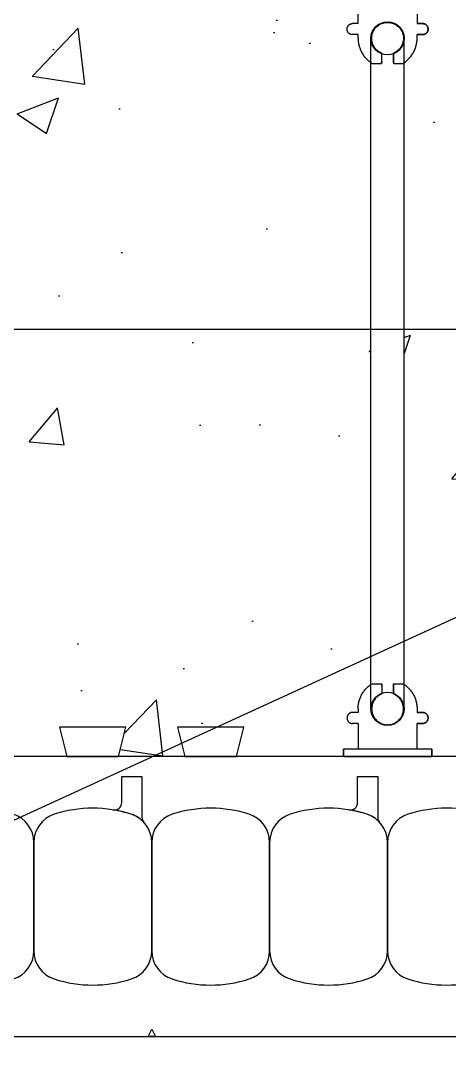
# Model space of a CAD drawing. Header units: inches. Extents: x 2883.8 to 2914.4, y 405.8 to 450.2.
# Drawn here: x 2893.45 to 2897.08, y 433.51 to 442.37 of the extents above; entities that cross this region are included whole.
import ezdxf

# ---------------------------------------------------------------- set-up
doc = ezdxf.new("R2010")
doc.units = ezdxf.units.IN
doc.header["$LTSCALE"] = 0.5
doc.header["$MEASUREMENT"] = 0
doc.layers.get('0').update_dxf_attribs({"linetype": 'CONTINUOUS'})
for name, color, linetype in [('HATCH', 12, 'CONTINUOUS'), ('line25', 2, 'CONTINUOUS'), ('LINE50', 5, 'CONTINUOUS'), ('LINE65', 3, 'CONTINUOUS'), ('LINE9', 9, 'CONTINUOUS'), ('TEXT', 4, 'CONTINUOUS')]:
    doc.layers.add(name, color=color, linetype=linetype)
doc.styles.add('DIM', font='romans.shx', dxfattribs={"width": 0.7})
doc.dimstyles.new('ext_12', dxfattribs={"dimscale": 12, "dimtxt": 0.09375, "dimasz": 0.09375, "dimexe": 0.09375, "dimexo": 0.0625, "dimgap": 0.0625, "dimtad": 1, "dimdec": 1, "dimzin": 3, "dimdsep": 46, "dimlunit": 4, "dimtxsty": 'DIM', "dimcen": 0.09, "dimdle": 0.09375, "dimclrt": 4, "dimadec": 0, "dimazin": 0, "dimtfac": 1, "dimtdec": 1, "dimtmove": 2, "dimatfit": 3, "dimfxl": 0, "dimfrac": 2, "dimtolj": 1, "dimtzin": 0, "dimarcsym": 0})

# ---------------------------------------------------------------- blocks, each defined once
blk = doc.blocks.new('WEB_6_CENTRE_TOP')
for p, q in [((5.688, 0.1406), (0, 0.1406)), ((5.688, -0.1406), (0, -0.1406))]:
    blk.add_line(p, q)
for centre in [(0, 0), (5.688, 0)]:
    blk.add_circle(centre, 0.1406)
blk = doc.blocks.new('Connector')
blk.add_point((0.2709, 0))
at = {"layer": 'LINE9'}
for p, q in [((0, 0.375), (0, -0.375)), ((0.0624, -0.375), (0.0624, 0.375)), ((0.2812, 0.25), (0.0624, 0.25))]:
    blk.add_line(p, q, dxfattribs=at)
for points, weights in [([(0.0074, 0.375), (0.0037, 0.375), (0, 0.375)], [1, 0.972587069138, 0.950305488115]), ([(0.3272, 0.3435), (0.3082, 0.3435), (0.2812, 0.3166), (0.2812, 0.2975)], [1, 0.85355339, 0.85355339, 1]), ([(0.3281, 0.3435), (0.3272, 0.3435), (0.3272, 0.3435)], [1, 0.70710678, 1]), ([(0.375, 0.2975), (0.375, 0.3166), (0.348, 0.3435), (0.329, 0.3435)], [1, 0.85355339, 0.85355339, 1]), ([(0.4059, 0.25), (0.5456, 0.25), (0.6188, 0.131)], [0.958404415409, 0.794674173519, 0.864651571113]), ([(0.6188, 0.0524), (0.6117, 0.049), (0.6038, 0.049)], [0.83615024178, 0.892081430621, 1]), ([(0.6038, -0.049), (0.6117, -0.049), (0.6188, -0.0524)], [1, 0.89208144177, 0.836150253337]), ([(0.6188, -0.131), (0.5456, -0.25), (0.4059, -0.25)], [0.864651574428, 0.794674169686, 0.958404415195]), ([(0.2812, -0.2975), (0.2812, -0.3166), (0.3082, -0.3435), (0.3272, -0.3435)], [1, 0.85355339, 0.85355339, 1]), ([(0.3272, -0.3435), (0.2812, -0.3435), (0.2812, -0.2975)], [1, 0.70710678, 1]), ([(0.329, -0.3435), (0.348, -0.3435), (0.375, -0.3166), (0.375, -0.2975)], [1, 0.85355339, 0.85355339, 1]), ([(0.375, -0.2975), (0.375, -0.3435), (0.329, -0.3435)], [1, 0.70710678, 1]), ([(0, -0.375), (0.0037, -0.375), (0.0074, -0.375)], [0.950305488115, 0.972587069138, 1])]:
    blk.add_rational_spline(points, weights, degree=2, dxfattribs=at)
for points, degree in [([(0, 0.375), (0.0024, 0.375), (0.0049, 0.375), (0.0074, 0.375)], 3), ([(0.0074, 0.375), (0.0214, 0.375), (0.0507, 0.375), (0.0624, 0.375), (0.0624, 0.375)], 3), ([(0.2812, 0.25), (0.2812, 0.2975)], 1), ([(0.3272, 0.3435), (0.3272, 0.3435), (0.3277, 0.3435), (0.3281, 0.3435)], 3), ([(0.3281, 0.3435), (0.3285, 0.3435), (0.329, 0.3435), (0.329, 0.3435)], 3), ([(0.375, 0.25), (0.375, 0.2975)], 1), ([(0.4059, 0.25), (0.375, 0.25)], 1), ([(0.6188, 0.131), (0.6188, 0.0524)], 1), ([(0.6038, 0.049), (0.5317, 0.049)], 1), ([(0.6038, 0.049), (0.609, 0.049), (0.6142, 0.0502), (0.6188, 0.0524)], 3), ([(0.5317, -0.049), (0.6038, -0.049)], 1), ([(0.6038, -0.049), (0.5798, -0.049), (0.5557, -0.049), (0.5317, -0.049)], 3), ([(0.6188, -0.0524), (0.6142, -0.0502), (0.609, -0.049), (0.6038, -0.049)], 3), ([(0.6188, -0.0524), (0.6188, -0.131)], 1), ([(0.0624, -0.25), (0.2812, -0.25)], 1), ([(0.2812, -0.2975), (0.2812, -0.25)], 1), ([(0.2812, -0.25), (0.2812, -0.2975)], 1), ([(0.375, -0.25), (0.375, -0.2975)], 1), ([(0.375, -0.2975), (0.375, -0.25)], 1), ([(0.4059, -0.25), (0.375, -0.25)], 1), ([(0.3281, -0.3435), (0.3277, -0.3435), (0.3272, -0.3435), (0.3272, -0.3435)], 3), ([(0.329, -0.3435), (0.329, -0.3435), (0.3285, -0.3435), (0.3281, -0.3435)], 3), ([(0.0074, -0.375), (0.0049, -0.375), (0.0024, -0.375), (0, -0.375)], 3), ([(0.0624, -0.375), (0.0624, -0.375), (0.0507, -0.375), (0.0214, -0.375), (0.0074, -0.375)], 3)]:
    blk.add_open_spline(points, degree=degree, dxfattribs=at)
for points, weights, knots in [([(0.0624, 0.375), (0.0624, 0.375), (0.0463, 0.375), (0.0302, 0.375), (0.0074, 0.375)], [0.868718858569, 0.861102746415, 1, 0.861102734288, 0.868718859898], [0, 0, 0, 0.5, 0.5, 1, 1, 1]), ([(0.5317, 0.049), (0.4717, 0.2031), (0.3327, 0.1134), (0.157, 0), (0.3327, -0.1134), (0.4717, -0.2031), (0.5317, -0.049)], [0.899508922286, 0.599718215298, 1, 0.54226024, 1, 0.599718224335, 0.899508908749], [0, 0, 0, 0.318112, 0.318112, 0.681888, 0.681888, 1, 1, 1]), ([(0.0074, -0.375), (0.0302, -0.375), (0.0463, -0.375), (0.0624, -0.375), (0.0624, -0.375)], [0.868718859319, 0.861102739573, 1, 0.861102742958, 0.868718858948], [0, 0, 0, 0.5, 0.5, 1, 1, 1])]:
    blk.add_rational_spline(points, weights, degree=2, knots=knots, dxfattribs=at)
for points in [[(0.4059, 0.25), (0.4059, 0.25), (0.4059, 0.25), (0.4059, 0.25), (0.4059, 0.25), (0.4059, 0.25), (0.4059, 0.25)], [(0.4059, 0.25), (0.4059, 0.25), (0.4059, 0.25), (0.4059, 0.25), (0.4059, 0.25), (0.4059, 0.25), (0.4059, 0.25)], [(0.4059, 0.25), (0.4059, 0.25), (0.4059, 0.25), (0.4059, 0.25), (0.4059, 0.25), (0.4059, 0.25), (0.4059, 0.25)], [(0.4059, 0.25), (0.4059, 0.25), (0.4059, 0.25), (0.4059, 0.25), (0.4059, 0.25), (0.4059, 0.25), (0.4059, 0.25)], [(0.4059, 0.25), (0.4059, 0.25), (0.4059, 0.25), (0.4059, 0.25), (0.4059, 0.25), (0.4059, 0.25), (0.4059, 0.25)], [(0.4059, 0.25), (0.4059, 0.25), (0.4059, 0.25), (0.4059, 0.25), (0.4059, 0.25), (0.4059, 0.25), (0.4059, 0.25)], [(0.4059, 0.25), (0.4059, 0.25), (0.4059, 0.25), (0.4059, 0.25), (0.4059, 0.25), (0.4059, 0.25), (0.4059, 0.25)], [(0.4059, 0.25), (0.4059, 0.25), (0.4059, 0.25), (0.4059, 0.25), (0.4059, 0.25), (0.4059, 0.25), (0.4059, 0.25)], [(0.4059, 0.25), (0.4059, 0.25), (0.4059, 0.25), (0.4059, 0.25), (0.4059, 0.25), (0.4059, 0.25), (0.4059, 0.25)], [(0.4059, 0.25), (0.4059, 0.25), (0.4059, 0.25), (0.4059, 0.25), (0.4059, 0.25), (0.4059, 0.25), (0.4059, 0.25)], [(0.4059, 0.25), (0.4059, 0.25), (0.4059, 0.25), (0.4059, 0.25), (0.4059, 0.25), (0.4059, 0.25), (0.4059, 0.25)], [(0.4059, 0.25), (0.4059, 0.25), (0.4059, 0.25), (0.4059, 0.25), (0.4059, 0.25), (0.4059, 0.25), (0.4059, 0.25)], [(0.4059, 0.25), (0.4059, 0.25), (0.4059, 0.25), (0.4059, 0.25), (0.4059, 0.25), (0.4059, 0.25), (0.4059, 0.25)], [(0.4059, 0.25), (0.4059, 0.25), (0.4059, 0.25), (0.4059, 0.25), (0.4059, 0.25), (0.4059, 0.25), (0.4059, 0.25)], [(0.4059, 0.25), (0.4059, 0.25), (0.4059, 0.25), (0.4059, 0.25), (0.4059, 0.25), (0.4059, 0.25), (0.4059, 0.25)], [(0.4059, 0.25), (0.4059, 0.25), (0.4059, 0.25), (0.4059, 0.25), (0.4059, 0.25), (0.4059, 0.25), (0.4059, 0.25)], [(0.4059, 0.25), (0.4059, 0.25), (0.4059, 0.25), (0.4059, 0.25), (0.4059, 0.25), (0.4059, 0.25), (0.4059, 0.25)], [(0.4059, 0.25), (0.4059, 0.25), (0.4059, 0.25), (0.4059, 0.25), (0.4059, 0.25), (0.4059, 0.25), (0.4059, 0.25)], [(0.4059, 0.25), (0.4059, 0.25), (0.4059, 0.25), (0.4059, 0.25), (0.4059, 0.25), (0.4059, 0.25), (0.4059, 0.25)], [(0.4059, 0.25), (0.4059, 0.25), (0.4059, 0.25), (0.4059, 0.25), (0.4059, 0.25), (0.4059, 0.25), (0.4059, 0.25)], [(0.4059, 0.25), (0.4059, 0.25), (0.4059, 0.25), (0.4059, 0.25), (0.4059, 0.25), (0.4059, 0.25), (0.4059, 0.25)], [(0.4059, 0.25), (0.4059, 0.25), (0.4059, 0.25), (0.4059, 0.25), (0.4059, 0.25), (0.4059, 0.25), (0.4059, 0.25)], [(0.4059, 0.25), (0.4059, 0.25), (0.4059, 0.25), (0.4059, 0.25), (0.4059, 0.25), (0.4059, 0.25), (0.4059, 0.25)], [(0.4059, 0.25), (0.4059, 0.25), (0.4059, 0.25), (0.4059, 0.25), (0.4059, 0.25), (0.4059, 0.25), (0.4059, 0.25)], [(0.6188, 0.131), (0.6188, 0.131), (0.6188, 0.131), (0.6188, 0.131), (0.6188, 0.131), (0.6188, 0.131), (0.6188, 0.131)], [(0.6188, 0.131), (0.6188, 0.131), (0.6188, 0.131), (0.6188, 0.131), (0.6188, 0.131), (0.6188, 0.131), (0.6188, 0.131)], [(0.6188, 0.131), (0.6188, 0.131), (0.6188, 0.131), (0.6188, 0.131), (0.6188, 0.131), (0.6188, 0.131), (0.6188, 0.131)], [(0.6188, 0.131), (0.6188, 0.131), (0.6188, 0.131), (0.6188, 0.131), (0.6188, 0.131), (0.6188, 0.131), (0.6188, 0.131)], [(0.5317, 0.049), (0.5317, 0.049), (0.5317, 0.049), (0.5317, 0.049), (0.5317, 0.049), (0.5317, 0.049), (0.5317, 0.049)], [(0.5317, 0.049), (0.5317, 0.049), (0.5317, 0.049), (0.5317, 0.049), (0.5317, 0.049), (0.5317, 0.049), (0.5317, 0.049)], [(0.5317, 0.049), (0.5317, 0.049), (0.5317, 0.049), (0.5317, 0.049), (0.5317, 0.049), (0.5317, 0.049), (0.5317, 0.049)], [(0.5317, 0.049), (0.5317, 0.049), (0.5317, 0.049), (0.5317, 0.049), (0.5317, 0.049), (0.5317, 0.049), (0.5317, 0.049)], [(0.5317, 0.049), (0.5317, 0.049), (0.5317, 0.049), (0.5317, 0.049), (0.5317, 0.049), (0.5317, 0.049), (0.5317, 0.049)], [(0.5317, 0.049), (0.5317, 0.049), (0.5317, 0.049), (0.5317, 0.049), (0.5317, 0.049), (0.5317, 0.049), (0.5317, 0.049)], [(0.5317, 0.049), (0.5317, 0.049), (0.5317, 0.049), (0.5317, 0.049), (0.5317, 0.049), (0.5317, 0.049), (0.5317, 0.049)], [(0.5317, 0.049), (0.5317, 0.049), (0.5317, 0.049), (0.5317, 0.049), (0.5317, 0.049), (0.5317, 0.049), (0.5317, 0.049)], [(0.5317, 0.049), (0.5317, 0.049), (0.5317, 0.049), (0.5317, 0.049), (0.5317, 0.049), (0.5317, 0.049), (0.5317, 0.049)], [(0.5317, 0.049), (0.5317, 0.049), (0.5317, 0.049), (0.5317, 0.049), (0.5317, 0.049), (0.5317, 0.049), (0.5317, 0.049)], [(0.6038, 0.049), (0.6038, 0.049), (0.6038, 0.049), (0.6038, 0.049), (0.6038, 0.049), (0.6038, 0.049), (0.6038, 0.049)], [(0.6038, 0.049), (0.6038, 0.049), (0.6038, 0.049), (0.6038, 0.049), (0.6038, 0.049), (0.6038, 0.049), (0.6038, 0.049)], [(0.6038, 0.049), (0.6038, 0.049), (0.6038, 0.049), (0.6038, 0.049), (0.6038, 0.049), (0.6038, 0.049), (0.6038, 0.049)], [(0.6038, 0.049), (0.6038, 0.049), (0.6038, 0.049), (0.6038, 0.049), (0.6038, 0.049), (0.6038, 0.049), (0.6038, 0.049)], [(0.5317, -0.049), (0.5317, -0.049), (0.5317, -0.049), (0.5317, -0.049), (0.5317, -0.049), (0.5317, -0.049), (0.5317, -0.049)], [(0.5317, -0.049), (0.5317, -0.049), (0.5317, -0.049), (0.5317, -0.049), (0.5317, -0.049), (0.5317, -0.049), (0.5317, -0.049)], [(0.5317, -0.049), (0.5317, -0.049), (0.5317, -0.049), (0.5317, -0.049), (0.5317, -0.049), (0.5317, -0.049), (0.5317, -0.049)], [(0.5317, -0.049), (0.5317, -0.049), (0.5317, -0.049), (0.5317, -0.049), (0.5317, -0.049), (0.5317, -0.049), (0.5317, -0.049)], [(0.6038, -0.049), (0.6038, -0.049), (0.6038, -0.049), (0.6038, -0.049), (0.6038, -0.049), (0.6038, -0.049), (0.6038, -0.049)], [(0.6038, -0.049), (0.6038, -0.049), (0.6038, -0.049), (0.6038, -0.049), (0.6038, -0.049), (0.6038, -0.049), (0.6038, -0.049)], [(0.6038, -0.049), (0.6038, -0.049), (0.6038, -0.049), (0.6038, -0.049), (0.6038, -0.049), (0.6038, -0.049), (0.6038, -0.049)], [(0.6038, -0.049), (0.6038, -0.049), (0.6038, -0.049), (0.6038, -0.049), (0.6038, -0.049), (0.6038, -0.049), (0.6038, -0.049)], [(0.6038, -0.049), (0.6038, -0.049), (0.6038, -0.049), (0.6038, -0.049), (0.6038, -0.049), (0.6038, -0.049), (0.6038, -0.049)], [(0.6038, -0.049), (0.6038, -0.049), (0.6038, -0.049), (0.6038, -0.049), (0.6038, -0.049), (0.6038, -0.049), (0.6038, -0.049)], [(0.6038, -0.049), (0.6038, -0.049), (0.6038, -0.049), (0.6038, -0.049), (0.6038, -0.049), (0.6038, -0.049), (0.6038, -0.049)], [(0.6038, -0.049), (0.6038, -0.049), (0.6038, -0.049), (0.6038, -0.049), (0.6038, -0.049), (0.6038, -0.049), (0.6038, -0.049)], [(0.6188, -0.131), (0.6188, -0.131), (0.6188, -0.131), (0.6188, -0.131), (0.6188, -0.131), (0.6188, -0.131), (0.6188, -0.131)], [(0.6188, -0.131), (0.6188, -0.131), (0.6188, -0.131), (0.6188, -0.131), (0.6188, -0.131), (0.6188, -0.131), (0.6188, -0.131)], [(0.6188, -0.131), (0.6188, -0.131), (0.6188, -0.131), (0.6188, -0.131), (0.6188, -0.131), (0.6188, -0.131), (0.6188, -0.131)], [(0.6188, -0.131), (0.6188, -0.131), (0.6188, -0.131), (0.6188, -0.131), (0.6188, -0.131), (0.6188, -0.131), (0.6188, -0.131)], [(0.4059, -0.25), (0.4059, -0.25), (0.4059, -0.25), (0.4059, -0.25), (0.4059, -0.25), (0.4059, -0.25), (0.4059, -0.25)], [(0.4059, -0.25), (0.4059, -0.25), (0.4059, -0.25), (0.4059, -0.25), (0.4059, -0.25), (0.4059, -0.25), (0.4059, -0.25)], [(0.4059, -0.25), (0.4059, -0.25), (0.4059, -0.25), (0.4059, -0.25), (0.4059, -0.25), (0.4059, -0.25), (0.4059, -0.25)], [(0.4059, -0.25), (0.4059, -0.25), (0.4059, -0.25), (0.4059, -0.25), (0.4059, -0.25), (0.4059, -0.25), (0.4059, -0.25)], [(0.4059, -0.25), (0.4059, -0.25), (0.4059, -0.25), (0.4059, -0.25), (0.4059, -0.25), (0.4059, -0.25), (0.4059, -0.25)], [(0.4059, -0.25), (0.4059, -0.25), (0.4059, -0.25), (0.4059, -0.25), (0.4059, -0.25), (0.4059, -0.25), (0.4059, -0.25)], [(0.4059, -0.25), (0.4059, -0.25), (0.4059, -0.25), (0.4059, -0.25), (0.4059, -0.25), (0.4059, -0.25), (0.4059, -0.25)], [(0.4059, -0.25), (0.4059, -0.25), (0.4059, -0.25), (0.4059, -0.25), (0.4059, -0.25), (0.4059, -0.25), (0.4059, -0.25)], [(0.4059, -0.25), (0.4059, -0.25), (0.4059, -0.25), (0.4059, -0.25), (0.4059, -0.25), (0.4059, -0.25), (0.4059, -0.25)], [(0.4059, -0.25), (0.4059, -0.25), (0.4059, -0.25), (0.4059, -0.25), (0.4059, -0.25), (0.4059, -0.25), (0.4059, -0.25)], [(0.4059, -0.25), (0.4059, -0.25), (0.4059, -0.25), (0.4059, -0.25), (0.4059, -0.25), (0.4059, -0.25), (0.4059, -0.25)]]:
    blk.add_open_spline(points, degree=3, knots=[0, 0, 0, 0, 1, 1, 1, 1, 1, 1, 1], dxfattribs=at)

msp = doc.modelspace()

# ---------------------------------------------------------------- hatches: boundary and pattern name
at = {"layer": 'HATCH'}
h = msp.add_hatch(dxfattribs=at)
h.set_pattern_fill('AR-CONC', color=256, scale=0.5)
h.set_pattern_definition([(50, (0, 0), (3.586301, -0.3137607), [0.375, -4.125]), (355, (0, 0), (-0.6937567, 3.7609607), [0.3, -3.3]), (100.45144, (0.299, -0.026), (2.8925442, 3.4472), [0.318701, -3.5057106]), (46.1842, (0, 1), (5.3362067, -0.8275964), [0.5625, -6.1875]), (96.63564, (0.4447, 0.931), (4.67331, 4.870593), [0.478052, -5.258569]), (351.18416, (0, 1), (4.67331, 4.870593), [0.45, -4.95]), (21, (0.5, 0.75), (2.9845353, -2.0130945), [0.375, -4.125]), (326, (0.5, 0.75), (1.2165767, 3.62575), [0.3, -3.3]), (71.45144, (0.7487, 0.5822), (4.201112, 1.6126558), [0.318701, -3.5057106]), (37.5, (0, 0), (0.0607993, 1.66446927), [0, -3.26, 0, -3.35, 0, -3.3125]), (7.5, (0, 0), (1.3153477, 1.9720586), [0, -1.91, 0, -3.185, 0, -1.2625]), (327.5, (-1.115, 0), (2.6691122, -0.11277436), [0, -1.25, 0, -3.9, 0, -5.175]), (317.5, (-1.615, 0), (2.9159308, 0.500525), [0, -1.625, 0, -2.59, 0, -3.675])])
h.paths.add_polyline_path([(2889.4373201, 442.6315058), (2889.84353, 442.6315058), (2889.781198, 442.3815058), (2890.34353, 442.3815058), (2890.281198, 442.6315058), (2890.84353, 442.6315058), (2890.781198, 442.3815058), (2891.34353, 442.3815058), (2891.281198, 442.6315058), (2891.84353, 442.6315058), (2891.781198, 442.3815058), (2892.34353, 442.3815058), (2892.281198, 442.6315058), (2892.84353, 442.6315058), (2892.781198, 442.3815058), (2893.34353, 442.3815058), (2893.281198, 442.6315058), (2893.84353, 442.6315058), (2893.781198, 442.3815058), (2894.34353, 442.3815058), (2894.281198, 442.6315058), (2894.84353, 442.6315058), (2894.781198, 442.3815058), (2895.34353, 442.3815058), (2895.281198, 442.6315058), (2896.1873648, 442.6315058), (2896.1873648, 442.569088), (2896.3123645, 442.569088), (2896.3123645, 442.3502884), (2896.2648646, 442.3502884), (2896.2326387, 442.3371135), (2896.2188725, 442.3051357), (2896.2323378, 442.2700117), (2896.2656185, 442.2565386), (2896.3123645, 442.2565386), (2896.3169559, 442.1778962), (2896.3441243, 442.1036413), (2896.3779774, 442.0567653), (2896.4216943, 442.0189204), (2896.4216943, 436.7441616), (2896.3708201, 436.6981502), (2896.334366, 436.640044), (2896.315123, 436.5745283), (2896.3123645, 436.5065433), (2896.2648646, 436.5065433), (2896.232027, 436.4927565), (2896.2188647, 436.4596684), (2896.2323378, 436.4262666), (2896.2648646, 436.4127935), (2896.3123645, 436.4127935), (2896.3123645, 436.193994), (2896.1873648, 436.193994), (2896.1873648, 436.1315435), (2895.281198, 436.1315058), (2895.34353, 436.3815058), (2894.781198, 436.3815058), (2894.84353, 436.1315058), (2894.281198, 436.1315058), (2894.34353, 436.3815058), (2893.781198, 436.3815058), (2893.84353, 436.1315058), (2893.281198, 436.1315058), (2893.34353, 436.3815058), (2892.781198, 436.3815058), (2892.84353, 436.1315058), (2892.281198, 436.1315058), (2892.34353, 436.3815058), (2891.781198, 436.3815058), (2891.84353, 436.1315058), (2891.281198, 436.1315058), (2891.34353, 436.3815058), (2890.781198, 436.3815058), (2890.84353, 436.1315058), (2890.281198, 436.1315058), (2890.34353, 436.3815058), (2889.781198, 436.3815058), (2889.84353, 436.1315058), (2889.4373201, 436.1315435), (2889.4373201, 437.8817097), (2888.4373201, 438.8817097), (2890.4373201, 438.8817097), (2889.4373201, 439.8817097)])
h.paths.add_polyline_path([(2896.9373633, 436.1315435), (2897.84353, 436.1315058), (2897.781198, 436.3815058), (2898.34353, 436.3815058), (2898.281198, 436.1315058), (2898.84353, 436.1315058), (2898.781198, 436.3815058), (2899.34353, 436.3815058), (2899.281198, 436.1315058), (2899.84353, 436.1315058), (2899.781198, 436.3815058), (2900.0103285, 436.3815058), (2900.0103285, 442.3815058), (2899.781198, 442.3815058), (2899.84353, 442.6315058), (2899.281198, 442.6315058), (2899.34353, 442.3815058), (2898.781198, 442.3815058), (2898.84353, 442.6315058), (2898.281198, 442.6315058), (2898.34353, 442.3815058), (2897.781198, 442.3815058), (2897.84353, 442.6315058), (2896.9373633, 442.6315384), (2896.9373632, 442.569088), (2896.8123635, 442.569088), (2896.8123635, 442.3502884), (2896.8606355, 442.3502819), (2896.8935818, 442.3355785), (2896.9058555, 442.3016913), (2896.8923903, 442.2700117), (2896.8598634, 442.2565386), (2896.8123635, 442.2565386), (2896.8096011, 442.1885271), (2896.7903399, 442.1229888), (2896.7538559, 442.0648697), (2896.7029443, 442.0188595), (2896.7029443, 436.7442224), (2896.7538559, 436.6982123), (2896.7903399, 436.6400931), (2896.8096011, 436.5745548), (2896.8123635, 436.5065433), (2896.8606357, 436.5065368), (2896.8935819, 436.4918333), (2896.9058555, 436.4579462), (2896.8923636, 436.42624), (2896.8606354, 436.4128), (2896.8123635, 436.4127935), (2896.8123635, 436.193994), (2896.9373632, 436.193994)])

# ---------------------------------------------------------------- linework, layer by layer
at = {"layer": 'line25'}
msp.add_line((2901.562364, 436.1315058), (2889.4373201, 436.1315058), dxfattribs=at)
for points in [[(2894.281198, 436.1315058), (2894.34353, 436.3815058), (2893.781198, 436.3815058), (2893.84353, 436.1315058)], [(2895.281198, 436.1315058), (2895.34353, 436.3815058), (2894.781198, 436.3815058), (2894.84353, 436.1315058)]]:
    msp.add_lwpolyline(points, close=True, dxfattribs=at)
at = {"layer": 'LINE50'}
msp.add_line((2889.4373201, 433.7565058), (2901.562364, 433.7565058), dxfattribs=at)
at = {"layer": 'LINE65', "flags": 128}
msp.add_lwpolyline([(2889.5601856, 439.7588442), (2898.5103285, 439.7588442)], dxfattribs=at)
at = {"layer": 'LINE9'}
for points in [[(2894.3892871, 435.6424596, 0.037266696), (2894.2355917, 435.6797894, 0.463035607), (2894.3082816, 435.7414531), (2894.3082816, 435.9630515), (2894.4791133, 435.9630515), (2894.4791133, 435.6169582, 0.189002358), (2894.4957634, 435.5744842, 0.128407358)], [(2896.3892871, 435.6424596, 0.037266696), (2896.2355917, 435.6797894, 0.463035607), (2896.3082816, 435.7414531), (2896.3082816, 435.9630515), (2896.4791133, 435.9630515), (2896.4791133, 435.6169582, 0.189002358), (2896.4957634, 435.5744842, 0.128407358)], [(2893.3892871, 435.6424596, 0.157670781), (2892.7354409, 435.6424596, 0.325304629), (2892.562364, 435.4045881), (2892.562364, 434.4834235, 0.325304629), (2892.7354409, 434.2455521, 0.157670781), (2893.3892871, 434.2455521, 0.325304629), (2893.562364, 434.4834235), (2893.562364, 435.4045881, 0.325304629)], [(2894.3892871, 435.6424596, 0.157670781), (2893.7354409, 435.6424596, 0.325304629), (2893.562364, 435.4045881), (2893.562364, 434.4834235, 0.325304629), (2893.7354409, 434.2455521, 0.157670781), (2894.3892871, 434.2455521, 0.325304629), (2894.562364, 434.4834235), (2894.562364, 435.4045881, 0.325304629)], [(2895.3892871, 435.6424596, 0.157670781), (2894.7354409, 435.6424596, 0.325304629), (2894.562364, 435.4045881), (2894.562364, 434.4834235, 0.325304629), (2894.7354409, 434.2455521, 0.157670781), (2895.3892871, 434.2455521, 0.325304629), (2895.562364, 434.4834235), (2895.562364, 435.4045881, 0.325304629)], [(2896.3892871, 435.6424596, 0.157670781), (2895.7354409, 435.6424596, 0.325304629), (2895.562364, 435.4045881), (2895.562364, 434.4834235, 0.325304629), (2895.7354409, 434.2455521, 0.157670781), (2896.3892871, 434.2455521, 0.325304629), (2896.562364, 434.4834235), (2896.562364, 435.4045881, 0.325304629)], [(2897.3892871, 435.6424596, 0.157670781), (2896.7354409, 435.6424596, 0.325304629), (2896.562364, 435.4045881), (2896.562364, 434.4834235, 0.325304629), (2896.7354409, 434.2455521, 0.157670781), (2897.3892871, 434.2455521, 0.325304629), (2897.562364, 434.4834235), (2897.562364, 435.4045881, 0.325304629)]]:
    msp.add_lwpolyline(points, format="xyb", close=True, dxfattribs=at)
msp.add_lwpolyline([(2894.531114, 433.7565058), (2894.562364, 433.8209906), (2894.593614, 433.7565058)], close=True, dxfattribs=at)

# ---------------------------------------------------------------- block references
at = {"xscale": -1, "rotation": 90}
msp.add_blockref('Connector', (2896.562364, 442.6315058), dxfattribs=at)
at = {"rotation": 90}
msp.add_blockref('Connector', (2896.562364, 436.1315761), dxfattribs=at)
at = {"layer": 'LINE9', "rotation": 270}
msp.add_blockref('WEB_6_CENTRE_TOP', (2896.5623193, 442.225541), dxfattribs=at)

# ---------------------------------------------------------------- leaders
at = {"layer": 'TEXT'}
msp.add_leader([(2898.1524103, 437.7746484), (2888.3754119, 433.2887556), (2886.6555265, 433.2887556)], dimstyle='ext_12', override={"dimasz": 0.0625, "dimgap": 0.0625, "dimtad": 0}, dxfattribs=at)

doc.saveas('drawing.dxf')
